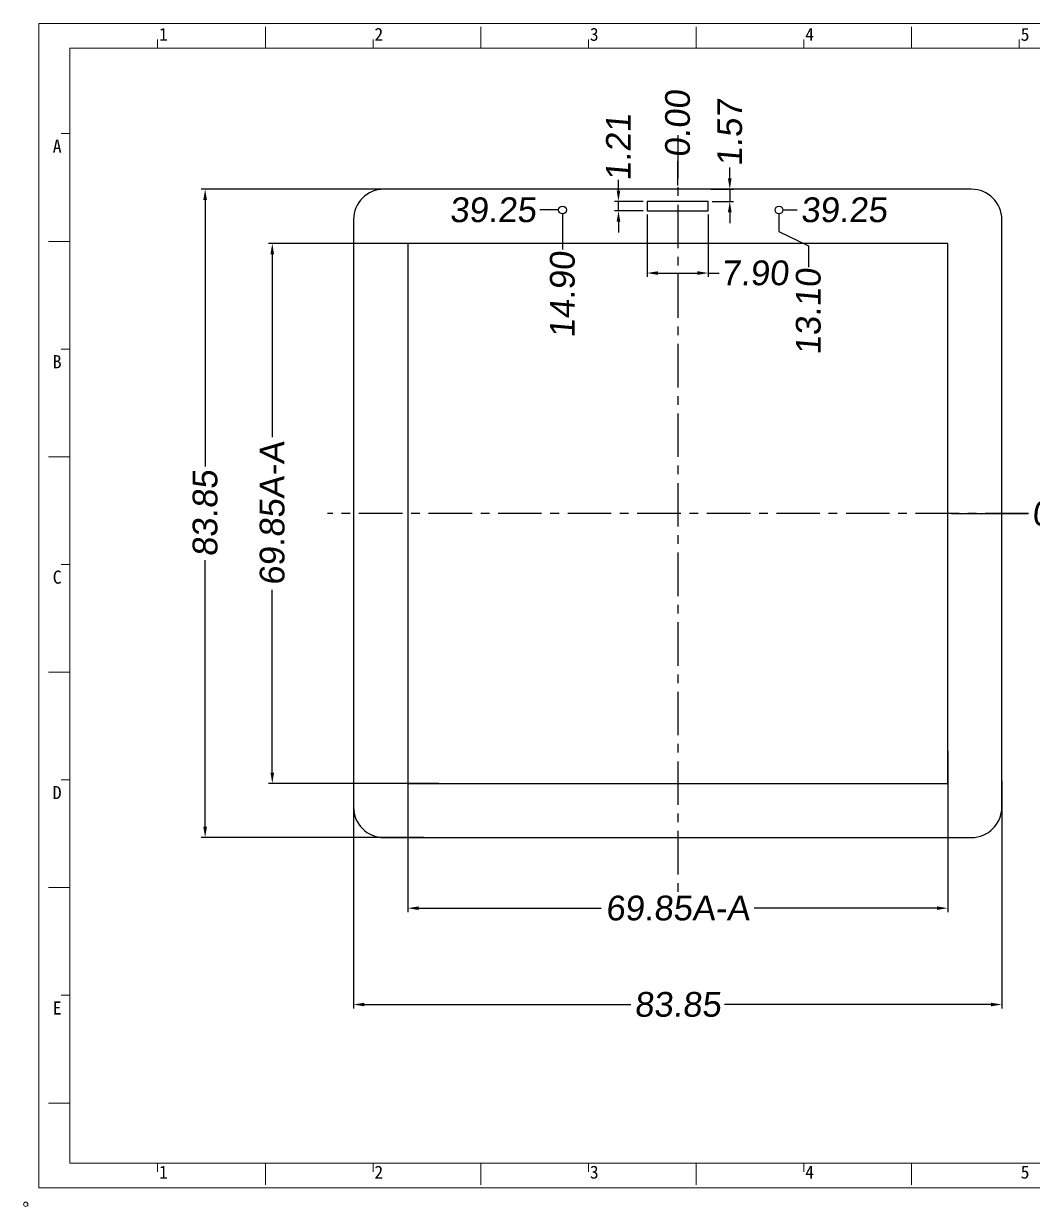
# Model space of a CAD drawing. Extents: x -144 to 4730, y -3845 to 502.
# Drawn here: x 939.2 to 1069.7, y -3650.4 to -3497.4 of the extents above; entities that cross this region are included whole.
import ezdxf

# ---------------------------------------------------------------- set-up
doc = ezdxf.new("R2010")
doc.units = 0
doc.header["$LTSCALE"] = 15
doc.header["$MEASUREMENT"] = 0
doc.linetypes.add('CENTER', pattern=[0.6, 0.375, -0.075, 0.075, -0.075])
doc.layers.get('0').update_dxf_attribs({"linetype": 'CONTINUOUS'})
doc.layers.get('Defpoints').update_dxf_attribs({"linetype": 'CONTINUOUS'})
doc.layers.add('02___PRT_ALL_AXES', color=7, linetype='CONTINUOUS')
doc.layers.add('轮廊线', color=7, linetype='CONTINUOUS', lineweight=13)
doc.styles.get("Standard").update_dxf_attribs({"font": 'txt', "width": 0.8})
doc.styles.add('标准', font='arial.ttf', dxfattribs={"oblique": 5})
doc.dimstyles.new('MSTD', dxfattribs={"dimtxt": 3.2, "dimasz": 1.4, "dimexe": 0.5, "dimexo": 0.5, "dimgap": 0.5, "dimtad": 0, "dimzin": 1, "dimdsep": 46, "dimtxsty": '标准', "dimcen": 0, "dimclrd": 5, "dimclre": 5, "dimclrt": 3, "dimadec": 1, "dimazin": 2, "dimtfac": 0.5, "dimtmove": 0, "dimatfit": 3, "dimfxl": 0, "dimlwd": -1, "dimarcsym": 0})

# ---------------------------------------------------------------- blocks, each defined once
blk = doc.blocks.new('A4h')
at = {"layer": '轮廊线', "color": 7, "lineweight": 13}
for p, q in [((0, 175.72), (-257.52, 175.72)), ((-257.52, 175.72), (-257.52, 0)), ((-223.31, 172.01), (-223.31, 175.26)), ((-190.8, 172.01), (-190.8, 175.26)), ((-158.28, 172.01), (-158.28, 175.26)), ((-125.77, 172.01), (-125.77, 175.26)), ((-239.57, 172.01), (-239.57, 173.31)), ((-207.06, 172.01), (-207.06, 173.31)), ((-174.54, 172.01), (-174.54, 173.31)), ((-142.03, 172.01), (-142.03, 173.31)), ((-109.51, 172.01), (-109.51, 173.31)), ((-4.81, 172.01), (-252.81, 172.01)), ((-252.81, 172.01), (-252.81, 3.71)), ((-252.81, 159.12), (-254.11, 159.12)), ((-252.81, 142.86), (-256.06, 142.86)), ((-252.81, 126.61), (-254.11, 126.61)), ((-252.81, 110.35), (-256.06, 110.35)), ((-252.81, 94.09), (-254.11, 94.09)), ((-252.81, 77.83), (-256.06, 77.83)), ((-252.81, 61.58), (-254.11, 61.58)), ((-252.81, 45.32), (-256.06, 45.32)), ((-252.81, 29.06), (-254.11, 29.06)), ((-252.81, 12.8), (-256.06, 12.8)), ((-252.81, 3.71), (-4.81, 3.71)), ((-239.57, 3.71), (-239.57, 2.41)), ((-223.31, 3.71), (-223.31, 0.45)), ((-207.06, 3.71), (-207.06, 2.41)), ((-190.8, 3.71), (-190.8, 0.45)), ((-174.54, 3.71), (-174.54, 2.41)), ((-158.28, 3.71), (-158.28, 0.45)), ((-142.03, 3.71), (-142.03, 2.41)), ((-125.77, 3.71), (-125.77, 0.45)), ((0, 0), (-257.52, 0))]:
    blk.add_line(p, q, dxfattribs=at)
blk.add_circle((-259.47, -2.47), 0.325, dxfattribs=at)
at = {"layer": '轮廊线', "color": 7}
for s, height, p in [('1', 1.95, (-239.36, 173.13)), ('2', 1.95, (-206.85, 173.13)), ('3', 1.95, (-174.33, 173.13)), ('4', 1.95, (-141.82, 173.13)), ('5', 1.95, (-109.3, 173.13)), ('A', 1.98, (-255.41, 156.22)), ('B', 1.98, (-255.41, 123.7)), ('C', 1.98, (-255.41, 91.19)), ('D', 1.98, (-255.41, 58.67)), ('E', 1.98, (-255.41, 26.16)), ('1', 1.95, (-239.36, 1.4)), ('2', 1.95, (-206.85, 1.4)), ('3', 1.95, (-174.33, 1.4)), ('4', 1.95, (-141.82, 1.4)), ('5', 1.95, (-109.3, 1.4))]:
    blk.add_text(s, height=height, dxfattribs=at).set_placement(p)
blk = doc.blocks.new('*D99')
at = {"color": 5, "lineweight": -2}
blk.add_line((1023.84, -3518.3), (1023.84, -3515.12), dxfattribs=at)
at = {"layer": 'Defpoints', "color": 0}
for p in [(1023.84, -3515.12), (1023.84, -3518.8), (1023.84, -3560.73)]:
    blk.add_point(p, dxfattribs=at)
at = {"color": 3, "insert": (1023.84, -3510.33), "char_height": 3.2, "attachment_point": 5, "rotation": 90, "style": '标准'}
blk.add_mtext('0.00', dxfattribs=at)
blk = doc.blocks.new('*D100')
at = {"color": 5, "lineweight": -2}
blk.add_line((1008.94, -3521.98), (1008.94, -3526.58), dxfattribs=at)
at = {"layer": 'Defpoints', "color": 0}
for p in [(1008.94, -3521.48), (1008.94, -3526.58), (1023.84, -3560.73)]:
    blk.add_point(p, dxfattribs=at)
at = {"color": 3, "insert": (1008.94, -3532.46), "char_height": 3.2, "attachment_point": 5, "rotation": 90, "style": '标准'}
blk.add_mtext('14.90', dxfattribs=at)
blk = doc.blocks.new('*D101')
at = {"color": 5, "lineweight": -2}
for p, q in [((1036.94, -3521.98), (1036.94, -3524.28)), ((1036.94, -3524.28), (1040.75, -3526.1)), ((1040.75, -3526.1), (1040.75, -3528.9))]:
    blk.add_line(p, q, dxfattribs=at)
at = {"layer": 'Defpoints', "color": 0, "lineweight": -3}
for p in [(1036.94, -3521.48), (1040.75, -3528.9), (1023.84, -3560.73)]:
    blk.add_point(p, dxfattribs=at)
at = {"color": 3, "lineweight": -2, "insert": (1040.75, -3534.65), "char_height": 3.2, "attachment_point": 5, "rotation": 90, "style": '标准'}
blk.add_mtext('13.10', dxfattribs=at)
blk = doc.blocks.new('*D102')
at = {"color": 5, "lineweight": -2}
blk.add_line((1037.44, -3521.48), (1039.28, -3521.48), dxfattribs=at)
at = {"layer": 'Defpoints', "color": 0}
for p in [(1036.94, -3521.48), (1039.28, -3521.48), (1023.84, -3560.73)]:
    blk.add_point(p, dxfattribs=at)
at = {"color": 3, "insert": (1045.34, -3521.48), "char_height": 3.2, "attachment_point": 5, "style": '标准'}
blk.add_mtext('39.25', dxfattribs=at)
blk = doc.blocks.new('*D103')
at = {"color": 5, "lineweight": -2}
blk.add_line((1008.44, -3521.48), (1005.99, -3521.48), dxfattribs=at)
at = {"layer": 'Defpoints', "color": 0}
for p in [(1005.99, -3521.48), (1008.94, -3521.48), (1023.84, -3560.73)]:
    blk.add_point(p, dxfattribs=at)
at = {"color": 3, "insert": (999.93, -3521.48), "char_height": 3.2, "attachment_point": 5, "style": '标准'}
blk.add_mtext('39.25', dxfattribs=at)
blk = doc.blocks.new('*D104')
at = {"color": 5, "lineweight": -2}
for p, q in [((981.92, -3595.34), (981.92, -3624.75)), ((1065.77, -3595.34), (1065.77, -3624.75))]:
    blk.add_line(p, q, dxfattribs=at)
at = {"color": 5}
for p, q in [((983.32, -3624.25), (1017.79, -3624.25)), ((1064.37, -3624.25), (1029.9, -3624.25))]:
    blk.add_line(p, q, dxfattribs=at)
for points in [[(983.32, -3624.02), (983.32, -3624.49), (981.92, -3624.25)], [(1064.37, -3624.02), (1064.37, -3624.49), (1065.77, -3624.25)]]:
    blk.add_solid(points, dxfattribs=at)
at = {"layer": 'Defpoints', "color": 0}
for p in [(981.92, -3594.84), (1065.77, -3594.84), (1065.77, -3624.25)]:
    blk.add_point(p, dxfattribs=at)
at = {"color": 3, "insert": (1023.84, -3624.25), "char_height": 3.2, "attachment_point": 5, "style": '标准'}
blk.add_mtext('83.85', dxfattribs=at)
blk = doc.blocks.new('*D105')
at = {"color": 5, "lineweight": -2}
for p, q in [((1058.77, -3591.45), (1058.77, -3612.29)), ((988.92, -3593.79), (988.92, -3612.29))]:
    blk.add_line(p, q, dxfattribs=at)
at = {"color": 5}
for p, q in [((990.32, -3611.79), (1013.96, -3611.79)), ((1057.37, -3611.79), (1033.73, -3611.79))]:
    blk.add_line(p, q, dxfattribs=at)
for points in [[(990.32, -3611.56), (990.32, -3612.02), (988.92, -3611.79)], [(1057.37, -3611.56), (1057.37, -3612.02), (1058.77, -3611.79)]]:
    blk.add_solid(points, dxfattribs=at)
at = {"layer": 'Defpoints', "color": 0}
for p in [(1058.77, -3590.95), (988.92, -3593.29), (1058.77, -3611.79)]:
    blk.add_point(p, dxfattribs=at)
at = {"color": 3, "insert": (1023.84, -3611.79), "char_height": 3.2, "attachment_point": 5, "style": '标准'}
blk.add_mtext('69.85A-A', dxfattribs=at)
blk = doc.blocks.new('*D106')
at = {"color": 5, "lineweight": -2}
for p, q in [((992.96, -3525.8), (970.9, -3525.8)), ((992.96, -3595.65), (970.9, -3595.65))]:
    blk.add_line(p, q, dxfattribs=at)
at = {"color": 5}
for p, q in [((971.4, -3527.2), (971.4, -3550.85)), ((971.4, -3594.25), (971.4, -3570.61))]:
    blk.add_line(p, q, dxfattribs=at)
for points in [[(971.17, -3527.2), (971.63, -3527.2), (971.4, -3525.8)], [(971.17, -3594.25), (971.63, -3594.25), (971.4, -3595.65)]]:
    blk.add_solid(points, dxfattribs=at)
at = {"layer": 'Defpoints', "color": 0}
for p in [(971.4, -3525.8), (993.46, -3525.8), (993.46, -3595.65)]:
    blk.add_point(p, dxfattribs=at)
at = {"color": 3, "insert": (971.4, -3560.73), "char_height": 3.2, "attachment_point": 5, "rotation": 90, "style": '标准'}
blk.add_mtext('69.85A-A', dxfattribs=at)
blk = doc.blocks.new('*D107')
at = {"color": 5, "lineweight": -2}
for p, q in [((991.01, -3518.8), (962.22, -3518.8)), ((991.01, -3602.65), (962.22, -3602.65))]:
    blk.add_line(p, q, dxfattribs=at)
at = {"color": 5}
for p, q in [((962.72, -3520.2), (962.72, -3554.67)), ((962.72, -3601.25), (962.72, -3566.78))]:
    blk.add_line(p, q, dxfattribs=at)
for points in [[(962.48, -3520.2), (962.95, -3520.2), (962.72, -3518.8)], [(962.48, -3601.25), (962.95, -3601.25), (962.72, -3602.65)]]:
    blk.add_solid(points, dxfattribs=at)
at = {"layer": 'Defpoints', "color": 0}
for p in [(991.51, -3518.8), (962.72, -3602.65), (991.51, -3602.65)]:
    blk.add_point(p, dxfattribs=at)
at = {"color": 3, "insert": (962.72, -3560.73), "char_height": 3.2, "attachment_point": 5, "rotation": 90, "style": '标准'}
blk.add_mtext('83.85', dxfattribs=at)
blk = doc.blocks.new('*D108')
at = {"color": 5, "lineweight": -2}
blk.add_line((1059.27, -3560.73), (1069.24, -3560.73), dxfattribs=at)
at = {"layer": 'Defpoints', "color": 0}
for p in [(1023.84, -3560.73), (1058.77, -3560.73), (1069.24, -3560.73)]:
    blk.add_point(p, dxfattribs=at)
at = {"color": 3, "insert": (1074.03, -3560.73), "char_height": 3.2, "attachment_point": 5, "style": '标准'}
blk.add_mtext('0.00', dxfattribs=at)
blk = doc.blocks.new('*D377')
at = {"color": 5, "lineweight": -2}
for p, q in [((1019.89, -3522.08), (1019.89, -3530.14)), ((1027.79, -3522.08), (1027.79, -3530.14))]:
    blk.add_line(p, q, dxfattribs=at)
at = {"color": 5}
for p, q in [((1021.29, -3529.64), (1026.39, -3529.64)), ((1027.79, -3529.64), (1029.19, -3529.64))]:
    blk.add_line(p, q, dxfattribs=at)
for points in [[(1021.29, -3529.88), (1021.29, -3529.41), (1019.89, -3529.64)], [(1026.39, -3529.41), (1026.39, -3529.88), (1027.79, -3529.64)]]:
    blk.add_solid(points, dxfattribs=at)
at = {"layer": 'Defpoints', "color": 0, "lineweight": -3}
for p in [(1019.89, -3521.58), (1027.79, -3521.58), (1027.79, -3529.64)]:
    blk.add_point(p, dxfattribs=at)
at = {"color": 3, "lineweight": -2, "insert": (1033.83, -3529.64), "char_height": 3.2, "attachment_point": 5, "style": '标准'}
blk.add_mtext('7.90', dxfattribs=at)
blk = doc.blocks.new('*D378')
at = {"color": 5}
for p, q in [((1030.58, -3517.4), (1030.58, -3516)), ((1030.58, -3518.8), (1030.58, -3520.37)), ((1030.58, -3521.77), (1030.58, -3523.17))]:
    blk.add_line(p, q, dxfattribs=at)
at = {"color": 5, "lineweight": -2}
for p, q in [((1028.12, -3518.8), (1031.08, -3518.8)), ((1028.29, -3520.37), (1031.08, -3520.37))]:
    blk.add_line(p, q, dxfattribs=at)
at = {"color": 5}
for points in [[(1030.81, -3517.4), (1030.34, -3517.4), (1030.58, -3518.8)], [(1030.34, -3521.77), (1030.81, -3521.77), (1030.58, -3520.37)]]:
    blk.add_solid(points, dxfattribs=at)
at = {"layer": 'Defpoints', "color": 0, "lineweight": -3}
for p in [(1027.62, -3518.8), (1027.79, -3520.37), (1030.58, -3520.37)]:
    blk.add_point(p, dxfattribs=at)
at = {"color": 3, "lineweight": -2, "insert": (1030.58, -3511.5), "char_height": 3.2, "attachment_point": 5, "rotation": 90, "style": '标准'}
blk.add_mtext('1.57', dxfattribs=at)
blk = doc.blocks.new('*D379')
at = {"color": 5}
for p, q in [((1016.18, -3518.97), (1016.18, -3517.57)), ((1016.18, -3521.58), (1016.18, -3520.37)), ((1016.18, -3522.98), (1016.18, -3524.38))]:
    blk.add_line(p, q, dxfattribs=at)
at = {"color": 5, "lineweight": -2}
for p, q in [((1019.39, -3520.37), (1015.68, -3520.37)), ((1019.39, -3521.58), (1015.68, -3521.58))]:
    blk.add_line(p, q, dxfattribs=at)
at = {"color": 5}
for points in [[(1016.41, -3518.97), (1015.95, -3518.97), (1016.18, -3520.37)], [(1015.95, -3522.98), (1016.41, -3522.98), (1016.18, -3521.58)]]:
    blk.add_solid(points, dxfattribs=at)
at = {"layer": 'Defpoints', "color": 0, "lineweight": -3}
for p in [(1016.18, -3520.37), (1019.89, -3520.37), (1019.89, -3521.58)]:
    blk.add_point(p, dxfattribs=at)
at = {"color": 3, "lineweight": -2, "insert": (1016.18, -3513.38), "char_height": 3.2, "attachment_point": 5, "rotation": 90, "style": '标准'}
blk.add_mtext('1.21', dxfattribs=at)

msp = doc.modelspace()

# ---------------------------------------------------------------- linework, layer by layer
at = {"color": 1, "linetype": 'CENTER'}
for p, q in [((1023.844, -3511.8), (1023.844, -3610.137)), ((1069.241, -3560.728), (978.541, -3560.728))]:
    msp.add_line(p, q, dxfattribs=at)
at = {"color": 7, "linetype": 'Continuous'}
for p, q in [((1061.844, -3518.803), (985.844, -3518.803)), ((981.919, -3522.728), (981.919, -3598.728)), ((1065.769, -3598.728), (1065.769, -3522.728)), ((988.919, -3525.803), (988.919, -3595.653)), ((1058.769, -3525.803), (988.919, -3525.803)), ((1058.769, -3595.653), (1058.769, -3525.803)), ((988.919, -3595.653), (1058.769, -3595.653)), ((985.844, -3602.653), (1061.844, -3602.653))]:
    msp.add_line(p, q, dxfattribs=at)
at = {"color": 6, "linetype": 'Continuous'}
for p, q in [((1024.594, -3520.373), (1019.894, -3520.373)), ((1019.894, -3520.373), (1019.894, -3521.583)), ((1027.794, -3520.373), (1024.594, -3520.373)), ((1027.794, -3521.583), (1027.794, -3520.373)), ((1019.894, -3521.583), (1024.594, -3521.583)), ((1024.594, -3521.583), (1027.794, -3521.583))]:
    msp.add_line(p, q, dxfattribs=at)
at = {"color": 7, "linetype": 'Continuous'}
for centre, start, end in [((985.844, -3522.728), 90, 180), ((1061.844, -3522.728), 0, 90), ((985.844, -3598.728), 180, 270), ((1061.844, -3598.728), 270, 0)]:
    msp.add_arc(centre, 3.925, start, end, dxfattribs=at)
at = {"layer": '02___PRT_ALL_AXES', "color": 7, "linetype": 'Continuous'}
for centre in [(1008.944, -3521.478), (1036.944, -3521.478)]:
    msp.add_circle(centre, 0.5, dxfattribs=at)

# ---------------------------------------------------------------- block references
at = {"layer": '轮廊线', "ltscale": 0.5, "xscale": 0.8569522111222057, "yscale": 0.8569522111212109, "zscale": 0.8569522111208102}
msp.add_blockref('A4h', (1161.872, -3647.964), dxfattribs=at)

# ---------------------------------------------------------------- dimensions: what is measured, and where the dimension line sits
for feature_location, offset, dtype, origin, picture, middle in [((1023.844252188, -3518.803311359), (0, 3.682917981), 1, (1023.844252188, -3560.728311359), '*D99', (1023.844252188, -3510.326837547)), ((1008.944, -3521.478), (-2.957, 0), 0, (1023.844, -3560.728), '*D103', (999.934, -3521.478)), ((1036.944, -3521.478), (2.34, 0), 0, (1023.844, -3560.728), '*D102', (1045.337, -3521.478)), ((1008.944, -3521.478), (0, -5.1), 1, (1023.844, -3560.728), '*D100', (1008.944, -3532.465)), ((1036.944, -3521.478), (3.804, -7.424), 1, (1023.844, -3560.728), '*D101', (1040.748, -3534.646)), ((1058.769252188, -3560.728311359), (10.471339407, 0), 0, (1023.844252188, -3560.728311359), '*D108', (1074.034147426, -3560.728311359))]:
    dim = msp.add_ordinate_dim(feature_location=feature_location, offset=offset, dtype=dtype, origin=origin, dimstyle='MSTD')
    dim.commit()
    dim.dimension.update_dxf_attribs({"geometry": picture, "text_midpoint": middle})
for base, p1, p2, picture, middle in [((1030.577, -3520.373), (1027.625, -3518.803), (1027.794, -3520.373), '*D378', (1030.577, -3511.498)), ((1016.181, -3520.373), (1019.894, -3521.583), (1019.894, -3520.373), '*D379', (1016.181, -3513.377)), ((962.716, -3602.653), (991.513, -3518.803), (991.513, -3602.653), '*D107', (962.716, -3560.728))]:
    dim = msp.add_linear_dim(base=base, p1=p1, p2=p2, angle=90, dimstyle='MSTD')
    dim.commit()
    dim.dimension.update_dxf_attribs({"geometry": picture, "text_midpoint": middle, "dimtype": 160})
for base, p1, p2, picture, middle in [((1027.794, -3529.645), (1019.894, -3521.583), (1027.794, -3521.583), '*D377', (1033.832, -3529.645)), ((1065.769, -3624.254), (981.919, -3594.844), (1065.769, -3594.844), '*D104', (1023.844, -3624.254))]:
    dim = msp.add_linear_dim(base=base, p1=p1, p2=p2, dimstyle='MSTD')
    dim.commit()
    dim.dimension.update_dxf_attribs({"geometry": picture, "text_midpoint": middle})
dim = msp.add_linear_dim(base=(971.401, -3525.803), p1=(993.462, -3595.653), p2=(993.462, -3525.803), angle=90, dimstyle='MSTD', override={"dimpost": 'A-A'})
dim.commit()
dim.dimension.update_dxf_attribs({"geometry": '*D106', "text_midpoint": (971.401, -3560.728), "dimtype": 160})
dim = msp.add_linear_dim(base=(1058.769, -3611.789), p1=(988.919, -3593.286), p2=(1058.769, -3590.948), dimstyle='MSTD', override={"dimpost": 'A-A'})
dim.commit()
dim.dimension.update_dxf_attribs({"geometry": '*D105', "text_midpoint": (1023.844, -3611.789)})

doc.saveas('drawing.dxf')
